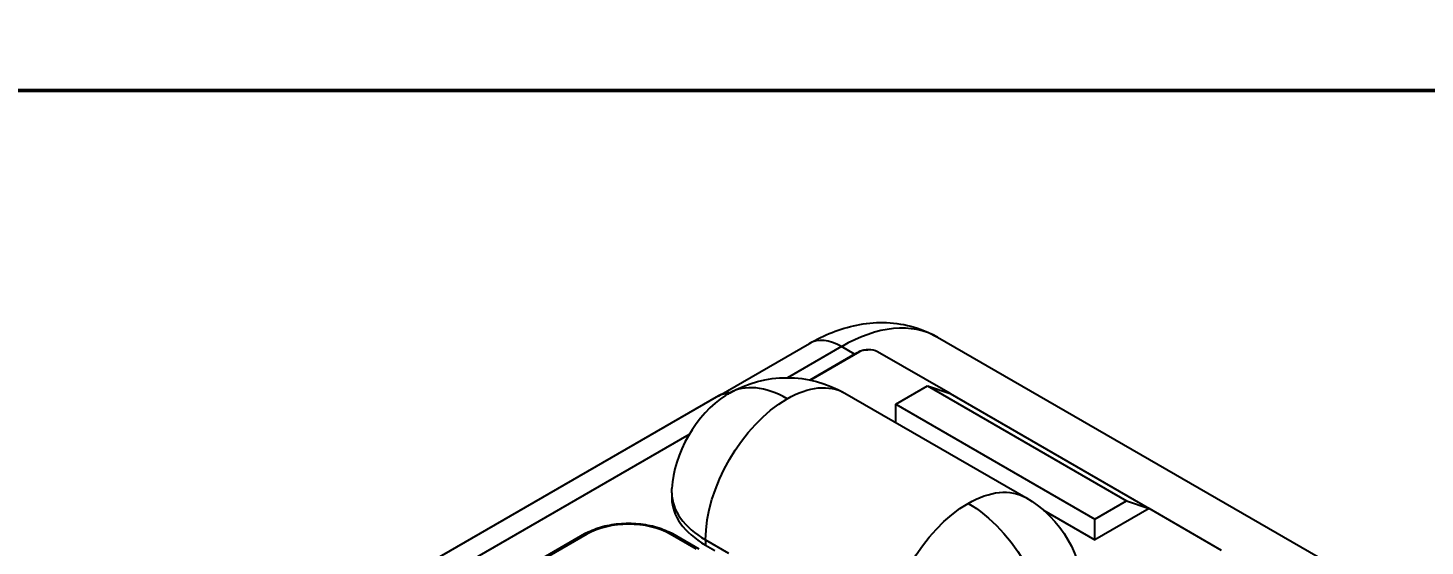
# Model space of a CAD drawing. Header units: millimetres. Extents: x -383313 to -161684, y -117025 to 99224.
# Drawn here: x -336655.77 to -336612.12, y -7273.1 to -7256.9 of the extents above; entities that cross this region are included whole.
import ezdxf

# ---------------------------------------------------------------- set-up
doc = ezdxf.new("R2010")
doc.units = ezdxf.units.MM
doc.header["$MEASUREMENT"] = 0
doc.layers.get('Defpoints').update_dxf_attribs({"color": 31})
doc.layers.add('001__КОНСТРУКТИВ__размеры внутр.', color=7, linetype='Continuous')
doc.layers.add('PV-2BB', color=7, linetype='Continuous')
doc.styles.add('PSTUDIO', font='arial.ttf')
doc.dimstyles.new('PS_TICK', dxfattribs={"dimscale": 100, "dimtxt": 2.5, "dimasz": 1, "dimexe": 2, "dimexo": 2, "dimgap": 1, "dimtad": 1, "dimdec": 0, "dimzin": 0, "dimdsep": 46, "dimtxsty": 'PSTUDIO', "dimblk": 'ARCHTICK', "dimcen": 2, "dimdle": 1.5, "dimse1": 1, "dimse2": 1, "dimadec": 0, "dimazin": 0, "dimtfac": 1, "dimtdec": 0, "dimtix": 1, "dimtmove": 1, "dimatfit": 3, "dimldrblk": 'ARCHTICK', "dimfxl": 1, "dimtolj": 1, "dimtzin": 0, "dimarcsym": 0})

# ---------------------------------------------------------------- blocks, each defined once
blk = doc.blocks.new('_ArchTick')
at = {"color": 0, "linetype": 'ByBlock', "const_width": 0.15}
blk.add_lwpolyline([(-0.5, -0.5), (0.5, 0.5)], dxfattribs=at)
blk = doc.blocks.new('*D281')
at = {"layer": '001__КОНСТРУКТИВ__размеры внутр.', "color": 0, "lineweight": -2, "ltscale": 100, "transparency": 16777216}
blk.add_line((-336984.765, -5432.098), (-336984.765, -20232.398), dxfattribs=at)
at = {"layer": 'Defpoints', "color": 0, "ltscale": 100, "transparency": 16777216}
for p in [(-330226.059, -5582.098), (-336984.765, -20082.398), (-335014.059, -20082.398)]:
    blk.add_point(p, dxfattribs=at)
at = {"layer": '001__КОНСТРУКТИВ__размеры внутр.', "color": 0, "lineweight": -2, "ltscale": 100, "transparency": 16777216, "xscale": 100, "yscale": 100, "zscale": 100}
for p, rotation in [((-336984.765, -5582.098), 90), ((-336984.765, -20082.398), 270)]:
    blk.add_blockref('_ArchTick', p, dxfattribs=dict(at, rotation=rotation))
at = {"layer": '001__КОНСТРУКТИВ__размеры внутр.', "color": 0, "ltscale": 100, "transparency": 16777216, "insert": (-337212.409, -12832.248), "char_height": 250, "attachment_point": 5, "rotation": 90, "style": 'PSTUDIO'}
blk.add_mtext('\\A1;14500', dxfattribs=at)
blk = doc.blocks.new('*U231')
at = {"layer": 'PV-2BB'}
for p, q in [((1331.443, 70.44, 1401.883), (1322.449, 74.937, 1397.386)), ((1330.876, 70.516, 1401.392), (1322.783, 74.563, 1397.346)), ((1329.083, 71.039, 1400.122), (1324.416, 73.373, 1397.789)), ((1329.109, 71.01, 1400.119), (1324.443, 73.343, 1397.786)), ((1330.31, 70.336, 1400.646), (1330.277, 70.302, 1400.579)), ((1331.449, 70.437, 1401.886), (1332.783, 69.77, 1402.553)), ((1330.221, 69.707, 1399.927), (1330.029, 70.09, 1400.119)), ((1330.254, 69.673, 1399.927), (1330.059, 70.063, 1400.122)), ((1330.383, 69.663, 1400.046), (1330.349, 69.63, 1399.979)), ((1330.349, 69.63, 1399.979), (1330.417, 69.495, 1399.912)), ((1330.383, 69.663, 1400.046), (1330.551, 69.326, 1399.877)), ((1333.116, 69.396, 1402.512), (1332.322, 69.793, 1402.115)), ((1333.213, 69.203, 1402.416), (1332.554, 69.532, 1402.086)), ((1333.283, 69.163, 1402.446), (1332.561, 69.524, 1402.085)), ((1333.213, 69.203, 1402.416), (1333.116, 69.396, 1402.512)), ((1332.856, 69.063, 1401.918), (1334.189, 66.396, 1400.585)), ((1333.283, 69.163, 1402.446), (1333.285, 69.166, 1402.451)), ((1334.016, 67.896, 1401.912), (1333.483, 68.963, 1402.446)), ((1333.231, 68.311, 1401.543), (1333.349, 68.43, 1401.779)), ((1333.349, 68.43, 1401.779), (1334.816, 65.496, 1400.312)), ((1333.349, 68.43, 1401.779), (1333.816, 68.196, 1402.012)), ((1334.237, 68.396, 1402.634), (1337.104, 62.663, 1399.767)), ((1333.816, 68.196, 1402.012), (1335.283, 65.263, 1400.546)), ((1333.816, 68.196, 1402.012), (1334.016, 67.896, 1401.912)), ((1334.016, 67.896, 1401.912), (1335.483, 64.963, 1400.446)), ((1334.305, 66.119, 1400.424), (1334.683, 65.363, 1400.046)), ((1334.683, 65.363, 1400.046), (1334.816, 65.496, 1400.312)), ((1334.816, 65.496, 1400.312), (1335.283, 65.263, 1400.546)), ((1335.483, 64.963, 1400.446), (1334.683, 65.363, 1400.046)), ((1335.283, 65.263, 1400.546), (1335.483, 64.963, 1400.446)), ((1336.016, 63.896, 1399.912), (1335.483, 64.963, 1400.446))]:
    blk.add_line(p, q, dxfattribs=at)
at = {"layer": 'PV-2BB', "extrusion": (0.57735, 0.57735, -0.57735)}
for centre, start, end in [((-892.736, 1715.434), 0, 2.1947), ((-892.736, 1715.434), 57.8053, 60), ((-892.736, 1715.434), 60, 120), ((-895.565, 1713.801), 120, 180)]:
    blk.add_arc(centre, 1.8, start, end, dxfattribs=at)
for centre, major_axis, start_param, end_param in [((1329.083, 70.983, 1400.066), (0, 0.0566, 0.0566), 0, 0.785398), ((1331.443, 69.733, 1401.176), (0, 0.707, 0.707), 0, 0.312847), ((1330.003, 70.063, 1400.066), (0.0566, 0, 0.0566), -0.785398, 0), ((1331.583, 69.063, 1400.646), (1.273, 0, 1.273), -2.356194, -0.785398), ((1331.583, 69.063, 1400.646), (1.273, 0, 1.273), -0.785398, 0), ((1332.916, 66.396, 1399.312), (1.273, 0, 1.273), -2.356194, -0.785398), ((1332.916, 66.396, 1399.312), (1.273, 0, 1.273), -0.785398, 0), ((1332.916, 66.396, 1399.312), (0, -1.273, -1.273), -2.356194, -1.549185)]:
    blk.add_ellipse(centre, major_axis=major_axis, ratio=0.57735, start_param=start_param, end_param=end_param, dxfattribs=at)
at = {"layer": 'PV-2BB', "extrusion": (-0.57735, -0.57735, 0.57735)}
for centre, major_axis, start_param, end_param in [((1329.416, 70.396, 1399.812), (-0.651, 0.651), -2.356194, -0.785398), ((1331.149, 69.93, 1401.079), (-0.88, 0, -0.88), -2.310972, -0.830621), ((1331.549, 69.03, 1400.579), (-1.273, 1.273), 0, 0.785398), ((1331.583, 69.063, 1400.646), (-1.273, 1.273), 0, 0.785398), ((1331.449, 69.73, 1401.179), (0, 0.707, 0.707), -0.313001, 0.007071), ((1331.583, 69.063, 1400.646), (0, 1.273, 1.273), -0.785398, 0), ((1332.783, 69.063, 1401.846), (0, 0.707, 0.707), -0.785398, 0), ((1332.116, 68.396, 1400.512), (2.121, 0, 2.121), 0, 0.785398), ((1332.213, 68.203, 1400.416), (-2.121, 0, -2.121), -2.392869, -2.356194), ((1333.349, 69.03, 1402.379), (-0.141, 0.141), -2.356194, -0.785398)]:
    blk.add_ellipse(centre, major_axis=major_axis, ratio=0.57735, start_param=start_param, end_param=end_param, dxfattribs=at)
at = {"layer": 'PV-2BB'}
for points, knots in [([(1329.083, 71.039, 1400.122), (1329.153, 71.004, 1400.157), (1329.227, 70.959, 1400.186), (1329.378, 70.852, 1400.23), (1329.455, 70.79, 1400.245), (1329.604, 70.656, 1400.26), (1329.676, 70.584, 1400.26), (1329.81, 70.435, 1400.245), (1329.872, 70.358, 1400.23), (1329.979, 70.207, 1400.186), (1330.024, 70.133, 1400.157), (1330.059, 70.063, 1400.122)], [1.570796, 1.570796, 1.570796, 1.570796, 1.884956, 1.884956, 2.199115, 2.199115, 2.513274, 2.513274, 2.827433, 2.827433, 3.141593, 3.141593, 3.141593, 3.141593]), ([(1332.783, 69.77, 1402.553), (1332.89, 69.717, 1402.606), (1332.997, 69.657, 1402.653), (1333.21, 69.522, 1402.733), (1333.317, 69.448, 1402.765), (1333.527, 69.281, 1402.809), (1333.632, 69.189, 1402.821), (1333.831, 68.987, 1402.818), (1333.927, 68.877, 1402.803), (1334.099, 68.643, 1402.742), (1334.176, 68.52, 1402.695), (1334.237, 68.396, 1402.634)], [1.5707963, 1.5707963, 1.5707963, 1.5707963, 1.727876, 1.727876, 1.8849556, 1.8849556, 2.0420352, 2.0420352, 2.1991149, 2.1991149, 2.3561945, 2.3561945, 2.3561945, 2.3561945]), ([(1333.285, 69.166, 1402.451), (1333.302, 69.157, 1402.459), (1333.321, 69.144, 1402.465), (1333.357, 69.115, 1402.472), (1333.374, 69.099, 1402.474), (1333.39, 69.083, 1402.473)], [-0.09048, -0.09048, -0.09048, -0.09048, -0.08293134, -0.08293134, -0.0763078, -0.0763078, -0.0763078, -0.0763078])]:
    blk.add_open_spline(points, degree=3, knots=knots, dxfattribs=at)

msp = doc.modelspace()

# ---------------------------------------------------------------- linework, layer by layer
at = {"lineweight": 50, "ltscale": 100}
msp.add_lwpolyline([(-336688.30578, -7258.86412), (-336587.70255, -7258.86412), (-336587.70255, -7344.31731), (-336688.30578, -7344.31731)], close=True, dxfattribs=at)

# ---------------------------------------------------------------- block references
at = {"layer": 'PV-2BB', "extrusion": (0, 0.816497, 0.57735), "xscale": 2, "yscale": 2, "zscale": 2, "rotation": 225}
msp.add_blockref('*U231', (338417.52507, 6178.97917, -8738.39614), dxfattribs=at)

# ---------------------------------------------------------------- dimensions: what is measured, and where the dimension line sits
at = {"layer": '001__КОНСТРУКТИВ__размеры внутр.', "ltscale": 100}
dim = msp.add_linear_dim(base=(-336984.76537, -20082.3977), p1=(-330226.05882, -5582.0977), p2=(-335014.05882, -20082.3977), angle=90, dimstyle='PS_TICK', dxfattribs=at)
dim.commit()
dim.dimension.update_dxf_attribs({"geometry": '*D281', "text_midpoint": (-337212.40862, -12832.2477)})

doc.saveas('drawing.dxf')
